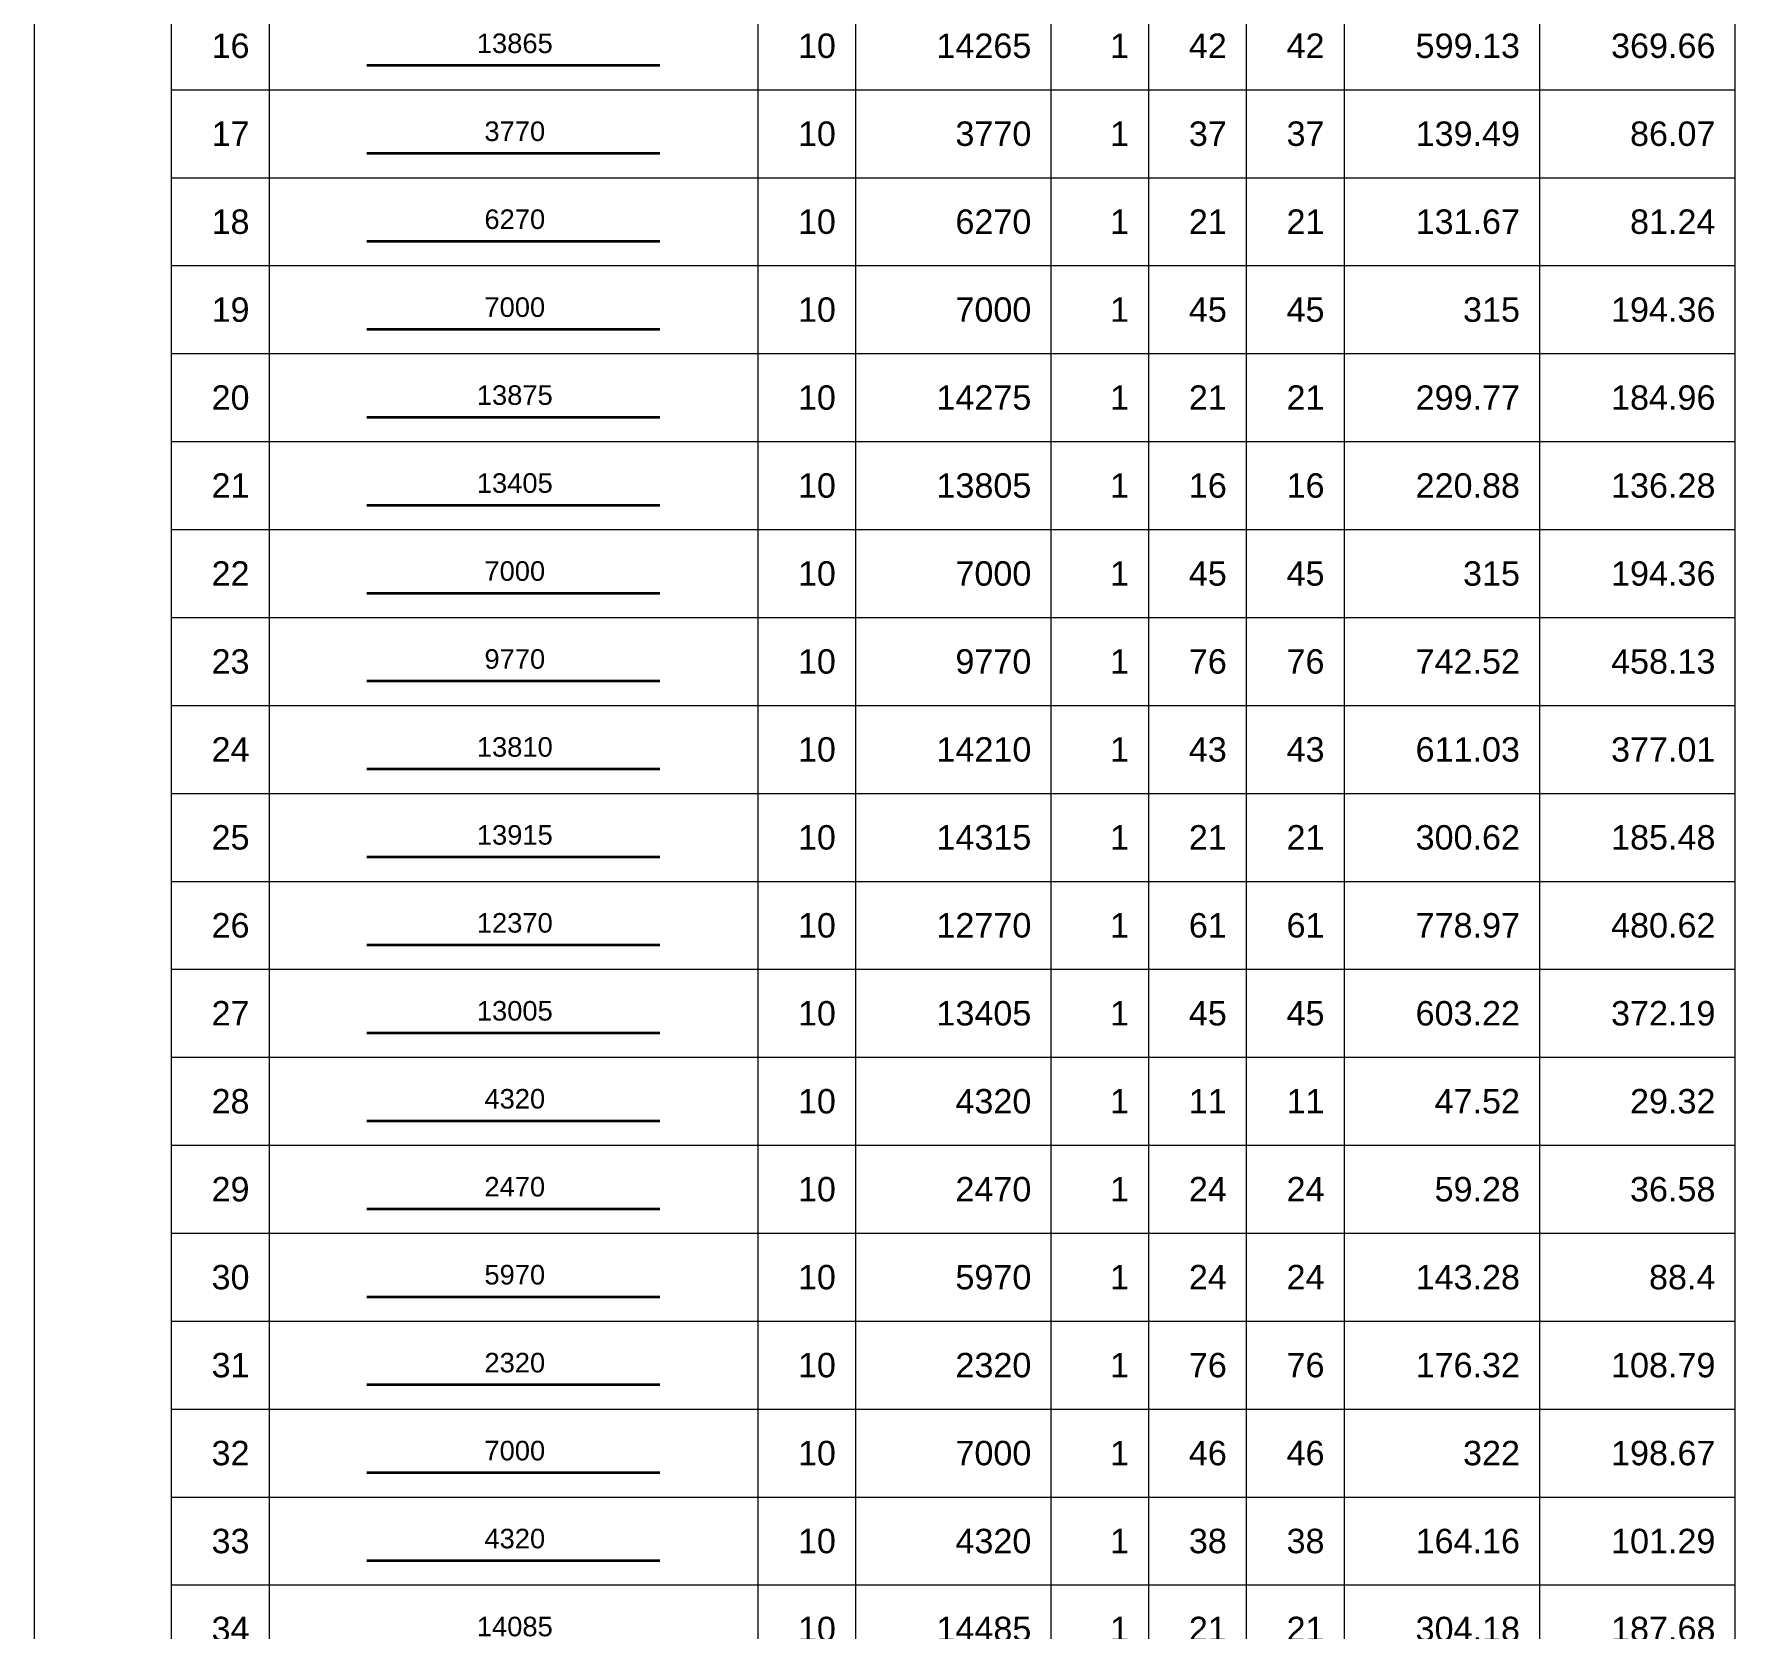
# Model space of a CAD drawing. Header units: millimetres. Extents: x -179076 to 505271, y -44005 to 99253.
# Drawn here: x -26283 to -8878, y 66245 to 82565 of the extents above; entities that cross this region are included whole.
import ezdxf
from ezdxf.enums import TextEntityAlignment as Align

# ---------------------------------------------------------------- set-up
doc = ezdxf.new("R2010")
doc.units = ezdxf.units.MM
for name, color, linetype, lineweight in [('NDC_S_REBAR', 4, 'Continuous', 35), ('NDC_S_VN TEXT', 7, 'Continuous', 20), ('NDC_Table', 3, 'Continuous', 20)]:
    doc.layers.add(name, color=color, linetype=linetype, lineweight=lineweight)
doc.styles.add('ARIAL', font='arial.ttf', dxfattribs={"width": 0.8})

# ---------------------------------------------------------------- blocks, each defined once
blk = doc.blocks.new('dang01')
at = {"layer": 'NDC_S_REBAR'}
blk.add_line((3405, -650), (6405, -650), dxfattribs=at)
at = {"layer": 'NDC_Table'}
for p, q in [((0, 0), (0, -900)), ((1405, 0), (1405, -900)), ((2405, 0), (2405, -900)), ((7405, 0), (7405, -900)), ((8405, 0), (8405, -900)), ((10405, 0), (10405, -900)), ((11405, 0), (11405, -900)), ((12405, 0), (12405, -900)), ((13405, 0), (13405, -900)), ((15405, 0), (15405, -900)), ((17405, 0), (17405, -900)), ((1405, -900), (17405, -900))]:
    blk.add_line(p, q, dxfattribs=at)
at = {"layer": 'NDC_S_VN TEXT', "style": 'ARIAL'}
for p in [(2205, -450), (8205, -450), (10205, -450), (11205, -450), (12205, -450), (13205, -450), (15205, -450), (17205, -450)]:
    blk.add_attdef('D03', text='', height=250, dxfattribs=at).set_placement(p, align=Align.MIDDLE_RIGHT)
blk.add_attdef('00000000', text='', height=200, dxfattribs=at).set_placement((4920, -425), align=Align.MIDDLE_CENTER)

msp = doc.modelspace()

# ---------------------------------------------------------------- block references
at = {"layer": 'NDC_Table'}
ref = msp.add_blockref('dang01', (-26283.5, 82895.5), dxfattribs=at)
ref.add_attrib('D03', '16', dxfattribs={"layer": 'NDC_S_VN TEXT', "height": 250, "style": 'ARIAL'}).set_placement((-24078.2, 82445.5), align=Align.MIDDLE_RIGHT)
ref.add_attrib('00000000', '13865', dxfattribs={"layer": 'NDC_S_VN TEXT', "height": 200, "style": 'ARIAL'}).set_placement((-21363.9, 82470.7), align=Align.MIDDLE_CENTER)
ref.add_attrib('D03', '10', dxfattribs={"layer": 'NDC_S_VN TEXT', "height": 250, "style": 'ARIAL'}).set_placement((-18078.2, 82445.5), align=Align.MIDDLE_RIGHT)
ref.add_attrib('D03', '14265', dxfattribs={"layer": 'NDC_S_VN TEXT', "height": 250, "style": 'ARIAL'}).set_placement((-16078.2, 82445.5), align=Align.MIDDLE_RIGHT)
ref.add_attrib('D03', '1', dxfattribs={"layer": 'NDC_S_VN TEXT', "height": 250, "style": 'ARIAL'}).set_placement((-15078.2, 82445.5), align=Align.MIDDLE_RIGHT)
ref.add_attrib('D03', '42', dxfattribs={"layer": 'NDC_S_VN TEXT', "height": 250, "style": 'ARIAL'}).set_placement((-14078.2, 82445.5), align=Align.MIDDLE_RIGHT)
ref.add_attrib('D03', '42', dxfattribs={"layer": 'NDC_S_VN TEXT', "height": 250, "style": 'ARIAL'}).set_placement((-13078.2, 82445.8), align=Align.MIDDLE_RIGHT)
ref.add_attrib('D03', '599.13', dxfattribs={"layer": 'NDC_S_VN TEXT', "height": 250, "style": 'ARIAL'}).set_placement((-11078.2, 82445.5), align=Align.MIDDLE_RIGHT)
ref.add_attrib('D03', '369.66', dxfattribs={"layer": 'NDC_S_VN TEXT', "height": 250, "style": 'ARIAL'}).set_placement((-9078.2, 82445.5), align=Align.MIDDLE_RIGHT)
ref = msp.add_blockref('dang01', (-26283.5, 81995.5), dxfattribs=at)
ref.add_attrib('D03', '17', dxfattribs={"layer": 'NDC_S_VN TEXT', "height": 250, "style": 'ARIAL'}).set_placement((-24078.2, 81545.5), align=Align.MIDDLE_RIGHT)
ref.add_attrib('00000000', '3770', dxfattribs={"layer": 'NDC_S_VN TEXT', "height": 200, "style": 'ARIAL'}).set_placement((-21363.9, 81570.7), align=Align.MIDDLE_CENTER)
ref.add_attrib('D03', '10', dxfattribs={"layer": 'NDC_S_VN TEXT', "height": 250, "style": 'ARIAL'}).set_placement((-18078.2, 81545.5), align=Align.MIDDLE_RIGHT)
ref.add_attrib('D03', '3770', dxfattribs={"layer": 'NDC_S_VN TEXT', "height": 250, "style": 'ARIAL'}).set_placement((-16078.2, 81545.5), align=Align.MIDDLE_RIGHT)
ref.add_attrib('D03', '1', dxfattribs={"layer": 'NDC_S_VN TEXT', "height": 250, "style": 'ARIAL'}).set_placement((-15078.2, 81545.5), align=Align.MIDDLE_RIGHT)
ref.add_attrib('D03', '37', dxfattribs={"layer": 'NDC_S_VN TEXT', "height": 250, "style": 'ARIAL'}).set_placement((-14078.2, 81545.5), align=Align.MIDDLE_RIGHT)
ref.add_attrib('D03', '37', dxfattribs={"layer": 'NDC_S_VN TEXT', "height": 250, "style": 'ARIAL'}).set_placement((-13078.2, 81545.8), align=Align.MIDDLE_RIGHT)
ref.add_attrib('D03', '139.49', dxfattribs={"layer": 'NDC_S_VN TEXT', "height": 250, "style": 'ARIAL'}).set_placement((-11078.2, 81545.5), align=Align.MIDDLE_RIGHT)
ref.add_attrib('D03', '86.07', dxfattribs={"layer": 'NDC_S_VN TEXT', "height": 250, "style": 'ARIAL'}).set_placement((-9078.2, 81545.5), align=Align.MIDDLE_RIGHT)
ref = msp.add_blockref('dang01', (-26283.5, 81095.5), dxfattribs=at)
ref.add_attrib('D03', '18', dxfattribs={"layer": 'NDC_S_VN TEXT', "height": 250, "style": 'ARIAL'}).set_placement((-24078.2, 80645.5), align=Align.MIDDLE_RIGHT)
ref.add_attrib('00000000', '6270', dxfattribs={"layer": 'NDC_S_VN TEXT', "height": 200, "style": 'ARIAL'}).set_placement((-21363.9, 80670.7), align=Align.MIDDLE_CENTER)
ref.add_attrib('D03', '10', dxfattribs={"layer": 'NDC_S_VN TEXT', "height": 250, "style": 'ARIAL'}).set_placement((-18078.2, 80645.5), align=Align.MIDDLE_RIGHT)
ref.add_attrib('D03', '6270', dxfattribs={"layer": 'NDC_S_VN TEXT', "height": 250, "style": 'ARIAL'}).set_placement((-16078.2, 80645.5), align=Align.MIDDLE_RIGHT)
ref.add_attrib('D03', '1', dxfattribs={"layer": 'NDC_S_VN TEXT', "height": 250, "style": 'ARIAL'}).set_placement((-15078.2, 80645.5), align=Align.MIDDLE_RIGHT)
ref.add_attrib('D03', '21', dxfattribs={"layer": 'NDC_S_VN TEXT', "height": 250, "style": 'ARIAL'}).set_placement((-14078.2, 80645.5), align=Align.MIDDLE_RIGHT)
ref.add_attrib('D03', '21', dxfattribs={"layer": 'NDC_S_VN TEXT', "height": 250, "style": 'ARIAL'}).set_placement((-13078.2, 80645.8), align=Align.MIDDLE_RIGHT)
ref.add_attrib('D03', '131.67', dxfattribs={"layer": 'NDC_S_VN TEXT', "height": 250, "style": 'ARIAL'}).set_placement((-11078.2, 80645.5), align=Align.MIDDLE_RIGHT)
ref.add_attrib('D03', '81.24', dxfattribs={"layer": 'NDC_S_VN TEXT', "height": 250, "style": 'ARIAL'}).set_placement((-9078.2, 80645.5), align=Align.MIDDLE_RIGHT)
ref = msp.add_blockref('dang01', (-26283.5, 80195.5), dxfattribs=at)
ref.add_attrib('D03', '19', dxfattribs={"layer": 'NDC_S_VN TEXT', "height": 250, "style": 'ARIAL'}).set_placement((-24078.2, 79745.5), align=Align.MIDDLE_RIGHT)
ref.add_attrib('00000000', '7000', dxfattribs={"layer": 'NDC_S_VN TEXT', "height": 200, "style": 'ARIAL'}).set_placement((-21363.9, 79770.7), align=Align.MIDDLE_CENTER)
ref.add_attrib('D03', '10', dxfattribs={"layer": 'NDC_S_VN TEXT', "height": 250, "style": 'ARIAL'}).set_placement((-18078.2, 79745.5), align=Align.MIDDLE_RIGHT)
ref.add_attrib('D03', '7000', dxfattribs={"layer": 'NDC_S_VN TEXT', "height": 250, "style": 'ARIAL'}).set_placement((-16078.2, 79745.5), align=Align.MIDDLE_RIGHT)
ref.add_attrib('D03', '1', dxfattribs={"layer": 'NDC_S_VN TEXT', "height": 250, "style": 'ARIAL'}).set_placement((-15078.2, 79745.5), align=Align.MIDDLE_RIGHT)
ref.add_attrib('D03', '45', dxfattribs={"layer": 'NDC_S_VN TEXT', "height": 250, "style": 'ARIAL'}).set_placement((-14078.2, 79745.5), align=Align.MIDDLE_RIGHT)
ref.add_attrib('D03', '45', dxfattribs={"layer": 'NDC_S_VN TEXT', "height": 250, "style": 'ARIAL'}).set_placement((-13078.2, 79745.8), align=Align.MIDDLE_RIGHT)
ref.add_attrib('D03', '315', dxfattribs={"layer": 'NDC_S_VN TEXT', "height": 250, "style": 'ARIAL'}).set_placement((-11078.2, 79745.5), align=Align.MIDDLE_RIGHT)
ref.add_attrib('D03', '194.36', dxfattribs={"layer": 'NDC_S_VN TEXT', "height": 250, "style": 'ARIAL'}).set_placement((-9078.2, 79745.5), align=Align.MIDDLE_RIGHT)
ref = msp.add_blockref('dang01', (-26283.5, 79295.5), dxfattribs=at)
ref.add_attrib('D03', '20', dxfattribs={"layer": 'NDC_S_VN TEXT', "height": 250, "style": 'ARIAL'}).set_placement((-24078.2, 78845.5), align=Align.MIDDLE_RIGHT)
ref.add_attrib('00000000', '13875', dxfattribs={"layer": 'NDC_S_VN TEXT', "height": 200, "style": 'ARIAL'}).set_placement((-21363.9, 78870.7), align=Align.MIDDLE_CENTER)
ref.add_attrib('D03', '10', dxfattribs={"layer": 'NDC_S_VN TEXT', "height": 250, "style": 'ARIAL'}).set_placement((-18078.2, 78845.5), align=Align.MIDDLE_RIGHT)
ref.add_attrib('D03', '14275', dxfattribs={"layer": 'NDC_S_VN TEXT', "height": 250, "style": 'ARIAL'}).set_placement((-16078.2, 78845.5), align=Align.MIDDLE_RIGHT)
ref.add_attrib('D03', '1', dxfattribs={"layer": 'NDC_S_VN TEXT', "height": 250, "style": 'ARIAL'}).set_placement((-15078.2, 78845.5), align=Align.MIDDLE_RIGHT)
ref.add_attrib('D03', '21', dxfattribs={"layer": 'NDC_S_VN TEXT', "height": 250, "style": 'ARIAL'}).set_placement((-14078.2, 78845.5), align=Align.MIDDLE_RIGHT)
ref.add_attrib('D03', '21', dxfattribs={"layer": 'NDC_S_VN TEXT', "height": 250, "style": 'ARIAL'}).set_placement((-13078.2, 78845.8), align=Align.MIDDLE_RIGHT)
ref.add_attrib('D03', '299.77', dxfattribs={"layer": 'NDC_S_VN TEXT', "height": 250, "style": 'ARIAL'}).set_placement((-11078.2, 78845.5), align=Align.MIDDLE_RIGHT)
ref.add_attrib('D03', '184.96', dxfattribs={"layer": 'NDC_S_VN TEXT', "height": 250, "style": 'ARIAL'}).set_placement((-9078.2, 78845.5), align=Align.MIDDLE_RIGHT)
ref = msp.add_blockref('dang01', (-26283.5, 78395.5), dxfattribs=at)
ref.add_attrib('D03', '21', dxfattribs={"layer": 'NDC_S_VN TEXT', "height": 250, "style": 'ARIAL'}).set_placement((-24078.2, 77945.5), align=Align.MIDDLE_RIGHT)
ref.add_attrib('00000000', '13405', dxfattribs={"layer": 'NDC_S_VN TEXT', "height": 200, "style": 'ARIAL'}).set_placement((-21363.9, 77970.7), align=Align.MIDDLE_CENTER)
ref.add_attrib('D03', '10', dxfattribs={"layer": 'NDC_S_VN TEXT', "height": 250, "style": 'ARIAL'}).set_placement((-18078.2, 77945.5), align=Align.MIDDLE_RIGHT)
ref.add_attrib('D03', '13805', dxfattribs={"layer": 'NDC_S_VN TEXT', "height": 250, "style": 'ARIAL'}).set_placement((-16078.2, 77945.5), align=Align.MIDDLE_RIGHT)
ref.add_attrib('D03', '1', dxfattribs={"layer": 'NDC_S_VN TEXT', "height": 250, "style": 'ARIAL'}).set_placement((-15078.2, 77945.5), align=Align.MIDDLE_RIGHT)
ref.add_attrib('D03', '16', dxfattribs={"layer": 'NDC_S_VN TEXT', "height": 250, "style": 'ARIAL'}).set_placement((-14078.2, 77945.5), align=Align.MIDDLE_RIGHT)
ref.add_attrib('D03', '16', dxfattribs={"layer": 'NDC_S_VN TEXT', "height": 250, "style": 'ARIAL'}).set_placement((-13078.2, 77945.8), align=Align.MIDDLE_RIGHT)
ref.add_attrib('D03', '220.88', dxfattribs={"layer": 'NDC_S_VN TEXT', "height": 250, "style": 'ARIAL'}).set_placement((-11078.2, 77945.5), align=Align.MIDDLE_RIGHT)
ref.add_attrib('D03', '136.28', dxfattribs={"layer": 'NDC_S_VN TEXT', "height": 250, "style": 'ARIAL'}).set_placement((-9078.2, 77945.5), align=Align.MIDDLE_RIGHT)
ref = msp.add_blockref('dang01', (-26283.5, 77495.5), dxfattribs=at)
ref.add_attrib('D03', '22', dxfattribs={"layer": 'NDC_S_VN TEXT', "height": 250, "style": 'ARIAL'}).set_placement((-24078.2, 77045.5), align=Align.MIDDLE_RIGHT)
ref.add_attrib('00000000', '7000', dxfattribs={"layer": 'NDC_S_VN TEXT', "height": 200, "style": 'ARIAL'}).set_placement((-21363.9, 77070.7), align=Align.MIDDLE_CENTER)
ref.add_attrib('D03', '10', dxfattribs={"layer": 'NDC_S_VN TEXT', "height": 250, "style": 'ARIAL'}).set_placement((-18078.2, 77045.5), align=Align.MIDDLE_RIGHT)
ref.add_attrib('D03', '7000', dxfattribs={"layer": 'NDC_S_VN TEXT', "height": 250, "style": 'ARIAL'}).set_placement((-16078.2, 77045.5), align=Align.MIDDLE_RIGHT)
ref.add_attrib('D03', '1', dxfattribs={"layer": 'NDC_S_VN TEXT', "height": 250, "style": 'ARIAL'}).set_placement((-15078.2, 77045.5), align=Align.MIDDLE_RIGHT)
ref.add_attrib('D03', '45', dxfattribs={"layer": 'NDC_S_VN TEXT', "height": 250, "style": 'ARIAL'}).set_placement((-14078.2, 77045.5), align=Align.MIDDLE_RIGHT)
ref.add_attrib('D03', '45', dxfattribs={"layer": 'NDC_S_VN TEXT', "height": 250, "style": 'ARIAL'}).set_placement((-13078.2, 77045.8), align=Align.MIDDLE_RIGHT)
ref.add_attrib('D03', '315', dxfattribs={"layer": 'NDC_S_VN TEXT', "height": 250, "style": 'ARIAL'}).set_placement((-11078.2, 77045.5), align=Align.MIDDLE_RIGHT)
ref.add_attrib('D03', '194.36', dxfattribs={"layer": 'NDC_S_VN TEXT', "height": 250, "style": 'ARIAL'}).set_placement((-9078.2, 77045.5), align=Align.MIDDLE_RIGHT)
ref = msp.add_blockref('dang01', (-26283.5, 76595.5), dxfattribs=at)
ref.add_attrib('D03', '23', dxfattribs={"layer": 'NDC_S_VN TEXT', "height": 250, "style": 'ARIAL'}).set_placement((-24078.2, 76145.5), align=Align.MIDDLE_RIGHT)
ref.add_attrib('00000000', '9770', dxfattribs={"layer": 'NDC_S_VN TEXT', "height": 200, "style": 'ARIAL'}).set_placement((-21363.9, 76170.7), align=Align.MIDDLE_CENTER)
ref.add_attrib('D03', '10', dxfattribs={"layer": 'NDC_S_VN TEXT', "height": 250, "style": 'ARIAL'}).set_placement((-18078.2, 76145.5), align=Align.MIDDLE_RIGHT)
ref.add_attrib('D03', '9770', dxfattribs={"layer": 'NDC_S_VN TEXT', "height": 250, "style": 'ARIAL'}).set_placement((-16078.2, 76145.5), align=Align.MIDDLE_RIGHT)
ref.add_attrib('D03', '1', dxfattribs={"layer": 'NDC_S_VN TEXT', "height": 250, "style": 'ARIAL'}).set_placement((-15078.2, 76145.5), align=Align.MIDDLE_RIGHT)
ref.add_attrib('D03', '76', dxfattribs={"layer": 'NDC_S_VN TEXT', "height": 250, "style": 'ARIAL'}).set_placement((-14078.2, 76145.5), align=Align.MIDDLE_RIGHT)
ref.add_attrib('D03', '76', dxfattribs={"layer": 'NDC_S_VN TEXT', "height": 250, "style": 'ARIAL'}).set_placement((-13078.2, 76145.8), align=Align.MIDDLE_RIGHT)
ref.add_attrib('D03', '742.52', dxfattribs={"layer": 'NDC_S_VN TEXT', "height": 250, "style": 'ARIAL'}).set_placement((-11078.2, 76145.5), align=Align.MIDDLE_RIGHT)
ref.add_attrib('D03', '458.13', dxfattribs={"layer": 'NDC_S_VN TEXT', "height": 250, "style": 'ARIAL'}).set_placement((-9078.2, 76145.5), align=Align.MIDDLE_RIGHT)
ref = msp.add_blockref('dang01', (-26283.5, 75695.5), dxfattribs=at)
ref.add_attrib('D03', '24', dxfattribs={"layer": 'NDC_S_VN TEXT', "height": 250, "style": 'ARIAL'}).set_placement((-24078.2, 75245.5), align=Align.MIDDLE_RIGHT)
ref.add_attrib('00000000', '13810', dxfattribs={"layer": 'NDC_S_VN TEXT', "height": 200, "style": 'ARIAL'}).set_placement((-21363.9, 75270.7), align=Align.MIDDLE_CENTER)
ref.add_attrib('D03', '10', dxfattribs={"layer": 'NDC_S_VN TEXT', "height": 250, "style": 'ARIAL'}).set_placement((-18078.2, 75245.5), align=Align.MIDDLE_RIGHT)
ref.add_attrib('D03', '14210', dxfattribs={"layer": 'NDC_S_VN TEXT', "height": 250, "style": 'ARIAL'}).set_placement((-16078.2, 75245.5), align=Align.MIDDLE_RIGHT)
ref.add_attrib('D03', '1', dxfattribs={"layer": 'NDC_S_VN TEXT', "height": 250, "style": 'ARIAL'}).set_placement((-15078.2, 75245.5), align=Align.MIDDLE_RIGHT)
ref.add_attrib('D03', '43', dxfattribs={"layer": 'NDC_S_VN TEXT', "height": 250, "style": 'ARIAL'}).set_placement((-14078.2, 75245.5), align=Align.MIDDLE_RIGHT)
ref.add_attrib('D03', '43', dxfattribs={"layer": 'NDC_S_VN TEXT', "height": 250, "style": 'ARIAL'}).set_placement((-13078.2, 75245.8), align=Align.MIDDLE_RIGHT)
ref.add_attrib('D03', '611.03', dxfattribs={"layer": 'NDC_S_VN TEXT', "height": 250, "style": 'ARIAL'}).set_placement((-11078.2, 75245.5), align=Align.MIDDLE_RIGHT)
ref.add_attrib('D03', '377.01', dxfattribs={"layer": 'NDC_S_VN TEXT', "height": 250, "style": 'ARIAL'}).set_placement((-9078.2, 75245.5), align=Align.MIDDLE_RIGHT)
ref = msp.add_blockref('dang01', (-26283.5, 74795.5), dxfattribs=at)
ref.add_attrib('D03', '25', dxfattribs={"layer": 'NDC_S_VN TEXT', "height": 250, "style": 'ARIAL'}).set_placement((-24078.2, 74345.5), align=Align.MIDDLE_RIGHT)
ref.add_attrib('00000000', '13915', dxfattribs={"layer": 'NDC_S_VN TEXT', "height": 200, "style": 'ARIAL'}).set_placement((-21363.9, 74370.7), align=Align.MIDDLE_CENTER)
ref.add_attrib('D03', '10', dxfattribs={"layer": 'NDC_S_VN TEXT', "height": 250, "style": 'ARIAL'}).set_placement((-18078.2, 74345.5), align=Align.MIDDLE_RIGHT)
ref.add_attrib('D03', '14315', dxfattribs={"layer": 'NDC_S_VN TEXT', "height": 250, "style": 'ARIAL'}).set_placement((-16078.2, 74345.5), align=Align.MIDDLE_RIGHT)
ref.add_attrib('D03', '1', dxfattribs={"layer": 'NDC_S_VN TEXT', "height": 250, "style": 'ARIAL'}).set_placement((-15078.2, 74345.5), align=Align.MIDDLE_RIGHT)
ref.add_attrib('D03', '21', dxfattribs={"layer": 'NDC_S_VN TEXT', "height": 250, "style": 'ARIAL'}).set_placement((-14078.2, 74345.5), align=Align.MIDDLE_RIGHT)
ref.add_attrib('D03', '21', dxfattribs={"layer": 'NDC_S_VN TEXT', "height": 250, "style": 'ARIAL'}).set_placement((-13078.2, 74345.8), align=Align.MIDDLE_RIGHT)
ref.add_attrib('D03', '300.62', dxfattribs={"layer": 'NDC_S_VN TEXT', "height": 250, "style": 'ARIAL'}).set_placement((-11078.2, 74345.5), align=Align.MIDDLE_RIGHT)
ref.add_attrib('D03', '185.48', dxfattribs={"layer": 'NDC_S_VN TEXT', "height": 250, "style": 'ARIAL'}).set_placement((-9078.2, 74345.5), align=Align.MIDDLE_RIGHT)
ref = msp.add_blockref('dang01', (-26283.5, 73895.5), dxfattribs=at)
ref.add_attrib('D03', '26', dxfattribs={"layer": 'NDC_S_VN TEXT', "height": 250, "style": 'ARIAL'}).set_placement((-24078.2, 73445.5), align=Align.MIDDLE_RIGHT)
ref.add_attrib('00000000', '12370', dxfattribs={"layer": 'NDC_S_VN TEXT', "height": 200, "style": 'ARIAL'}).set_placement((-21363.9, 73470.7), align=Align.MIDDLE_CENTER)
ref.add_attrib('D03', '10', dxfattribs={"layer": 'NDC_S_VN TEXT', "height": 250, "style": 'ARIAL'}).set_placement((-18078.2, 73445.5), align=Align.MIDDLE_RIGHT)
ref.add_attrib('D03', '12770', dxfattribs={"layer": 'NDC_S_VN TEXT', "height": 250, "style": 'ARIAL'}).set_placement((-16078.2, 73445.5), align=Align.MIDDLE_RIGHT)
ref.add_attrib('D03', '1', dxfattribs={"layer": 'NDC_S_VN TEXT', "height": 250, "style": 'ARIAL'}).set_placement((-15078.2, 73445.5), align=Align.MIDDLE_RIGHT)
ref.add_attrib('D03', '61', dxfattribs={"layer": 'NDC_S_VN TEXT', "height": 250, "style": 'ARIAL'}).set_placement((-14078.2, 73445.5), align=Align.MIDDLE_RIGHT)
ref.add_attrib('D03', '61', dxfattribs={"layer": 'NDC_S_VN TEXT', "height": 250, "style": 'ARIAL'}).set_placement((-13078.2, 73445.8), align=Align.MIDDLE_RIGHT)
ref.add_attrib('D03', '778.97', dxfattribs={"layer": 'NDC_S_VN TEXT', "height": 250, "style": 'ARIAL'}).set_placement((-11078.2, 73445.5), align=Align.MIDDLE_RIGHT)
ref.add_attrib('D03', '480.62', dxfattribs={"layer": 'NDC_S_VN TEXT', "height": 250, "style": 'ARIAL'}).set_placement((-9078.2, 73445.5), align=Align.MIDDLE_RIGHT)
ref = msp.add_blockref('dang01', (-26283.5, 72995.5), dxfattribs=at)
ref.add_attrib('D03', '27', dxfattribs={"layer": 'NDC_S_VN TEXT', "height": 250, "style": 'ARIAL'}).set_placement((-24078.2, 72545.5), align=Align.MIDDLE_RIGHT)
ref.add_attrib('00000000', '13005', dxfattribs={"layer": 'NDC_S_VN TEXT', "height": 200, "style": 'ARIAL'}).set_placement((-21363.9, 72570.7), align=Align.MIDDLE_CENTER)
ref.add_attrib('D03', '10', dxfattribs={"layer": 'NDC_S_VN TEXT', "height": 250, "style": 'ARIAL'}).set_placement((-18078.2, 72545.5), align=Align.MIDDLE_RIGHT)
ref.add_attrib('D03', '13405', dxfattribs={"layer": 'NDC_S_VN TEXT', "height": 250, "style": 'ARIAL'}).set_placement((-16078.2, 72545.5), align=Align.MIDDLE_RIGHT)
ref.add_attrib('D03', '1', dxfattribs={"layer": 'NDC_S_VN TEXT', "height": 250, "style": 'ARIAL'}).set_placement((-15078.2, 72545.5), align=Align.MIDDLE_RIGHT)
ref.add_attrib('D03', '45', dxfattribs={"layer": 'NDC_S_VN TEXT', "height": 250, "style": 'ARIAL'}).set_placement((-14078.2, 72545.5), align=Align.MIDDLE_RIGHT)
ref.add_attrib('D03', '45', dxfattribs={"layer": 'NDC_S_VN TEXT', "height": 250, "style": 'ARIAL'}).set_placement((-13078.2, 72545.8), align=Align.MIDDLE_RIGHT)
ref.add_attrib('D03', '603.22', dxfattribs={"layer": 'NDC_S_VN TEXT', "height": 250, "style": 'ARIAL'}).set_placement((-11078.2, 72545.5), align=Align.MIDDLE_RIGHT)
ref.add_attrib('D03', '372.19', dxfattribs={"layer": 'NDC_S_VN TEXT', "height": 250, "style": 'ARIAL'}).set_placement((-9078.2, 72545.5), align=Align.MIDDLE_RIGHT)
ref = msp.add_blockref('dang01', (-26283.5, 72095.5), dxfattribs=at)
ref.add_attrib('D03', '28', dxfattribs={"layer": 'NDC_S_VN TEXT', "height": 250, "style": 'ARIAL'}).set_placement((-24078.2, 71645.5), align=Align.MIDDLE_RIGHT)
ref.add_attrib('00000000', '4320', dxfattribs={"layer": 'NDC_S_VN TEXT', "height": 200, "style": 'ARIAL'}).set_placement((-21363.9, 71670.7), align=Align.MIDDLE_CENTER)
ref.add_attrib('D03', '10', dxfattribs={"layer": 'NDC_S_VN TEXT', "height": 250, "style": 'ARIAL'}).set_placement((-18078.2, 71645.5), align=Align.MIDDLE_RIGHT)
ref.add_attrib('D03', '4320', dxfattribs={"layer": 'NDC_S_VN TEXT', "height": 250, "style": 'ARIAL'}).set_placement((-16078.2, 71645.5), align=Align.MIDDLE_RIGHT)
ref.add_attrib('D03', '1', dxfattribs={"layer": 'NDC_S_VN TEXT', "height": 250, "style": 'ARIAL'}).set_placement((-15078.2, 71645.5), align=Align.MIDDLE_RIGHT)
ref.add_attrib('D03', '11', dxfattribs={"layer": 'NDC_S_VN TEXT', "height": 250, "style": 'ARIAL'}).set_placement((-14078.2, 71645.5), align=Align.MIDDLE_RIGHT)
ref.add_attrib('D03', '11', dxfattribs={"layer": 'NDC_S_VN TEXT', "height": 250, "style": 'ARIAL'}).set_placement((-13078.2, 71645.8), align=Align.MIDDLE_RIGHT)
ref.add_attrib('D03', '47.52', dxfattribs={"layer": 'NDC_S_VN TEXT', "height": 250, "style": 'ARIAL'}).set_placement((-11078.2, 71645.5), align=Align.MIDDLE_RIGHT)
ref.add_attrib('D03', '29.32', dxfattribs={"layer": 'NDC_S_VN TEXT', "height": 250, "style": 'ARIAL'}).set_placement((-9078.2, 71645.5), align=Align.MIDDLE_RIGHT)
ref = msp.add_blockref('dang01', (-26283.5, 71195.5), dxfattribs=at)
ref.add_attrib('D03', '29', dxfattribs={"layer": 'NDC_S_VN TEXT', "height": 250, "style": 'ARIAL'}).set_placement((-24078.2, 70745.5), align=Align.MIDDLE_RIGHT)
ref.add_attrib('00000000', '2470', dxfattribs={"layer": 'NDC_S_VN TEXT', "height": 200, "style": 'ARIAL'}).set_placement((-21363.9, 70770.7), align=Align.MIDDLE_CENTER)
ref.add_attrib('D03', '10', dxfattribs={"layer": 'NDC_S_VN TEXT', "height": 250, "style": 'ARIAL'}).set_placement((-18078.2, 70745.5), align=Align.MIDDLE_RIGHT)
ref.add_attrib('D03', '2470', dxfattribs={"layer": 'NDC_S_VN TEXT', "height": 250, "style": 'ARIAL'}).set_placement((-16078.2, 70745.5), align=Align.MIDDLE_RIGHT)
ref.add_attrib('D03', '1', dxfattribs={"layer": 'NDC_S_VN TEXT', "height": 250, "style": 'ARIAL'}).set_placement((-15078.2, 70745.5), align=Align.MIDDLE_RIGHT)
ref.add_attrib('D03', '24', dxfattribs={"layer": 'NDC_S_VN TEXT', "height": 250, "style": 'ARIAL'}).set_placement((-14078.2, 70745.5), align=Align.MIDDLE_RIGHT)
ref.add_attrib('D03', '24', dxfattribs={"layer": 'NDC_S_VN TEXT', "height": 250, "style": 'ARIAL'}).set_placement((-13078.2, 70745.8), align=Align.MIDDLE_RIGHT)
ref.add_attrib('D03', '59.28', dxfattribs={"layer": 'NDC_S_VN TEXT', "height": 250, "style": 'ARIAL'}).set_placement((-11078.2, 70745.5), align=Align.MIDDLE_RIGHT)
ref.add_attrib('D03', '36.58', dxfattribs={"layer": 'NDC_S_VN TEXT', "height": 250, "style": 'ARIAL'}).set_placement((-9078.2, 70745.5), align=Align.MIDDLE_RIGHT)
ref = msp.add_blockref('dang01', (-26283.5, 70295.5), dxfattribs=at)
ref.add_attrib('D03', '30', dxfattribs={"layer": 'NDC_S_VN TEXT', "height": 250, "style": 'ARIAL'}).set_placement((-24078.2, 69845.5), align=Align.MIDDLE_RIGHT)
ref.add_attrib('00000000', '5970', dxfattribs={"layer": 'NDC_S_VN TEXT', "height": 200, "style": 'ARIAL'}).set_placement((-21363.9, 69870.7), align=Align.MIDDLE_CENTER)
ref.add_attrib('D03', '10', dxfattribs={"layer": 'NDC_S_VN TEXT', "height": 250, "style": 'ARIAL'}).set_placement((-18078.2, 69845.5), align=Align.MIDDLE_RIGHT)
ref.add_attrib('D03', '5970', dxfattribs={"layer": 'NDC_S_VN TEXT', "height": 250, "style": 'ARIAL'}).set_placement((-16078.2, 69845.5), align=Align.MIDDLE_RIGHT)
ref.add_attrib('D03', '1', dxfattribs={"layer": 'NDC_S_VN TEXT', "height": 250, "style": 'ARIAL'}).set_placement((-15078.2, 69845.5), align=Align.MIDDLE_RIGHT)
ref.add_attrib('D03', '24', dxfattribs={"layer": 'NDC_S_VN TEXT', "height": 250, "style": 'ARIAL'}).set_placement((-14078.2, 69845.5), align=Align.MIDDLE_RIGHT)
ref.add_attrib('D03', '24', dxfattribs={"layer": 'NDC_S_VN TEXT', "height": 250, "style": 'ARIAL'}).set_placement((-13078.2, 69845.8), align=Align.MIDDLE_RIGHT)
ref.add_attrib('D03', '143.28', dxfattribs={"layer": 'NDC_S_VN TEXT', "height": 250, "style": 'ARIAL'}).set_placement((-11078.2, 69845.5), align=Align.MIDDLE_RIGHT)
ref.add_attrib('D03', '88.4', dxfattribs={"layer": 'NDC_S_VN TEXT', "height": 250, "style": 'ARIAL'}).set_placement((-9078.2, 69845.5), align=Align.MIDDLE_RIGHT)
ref = msp.add_blockref('dang01', (-26283.5, 69395.5), dxfattribs=at)
ref.add_attrib('D03', '31', dxfattribs={"layer": 'NDC_S_VN TEXT', "height": 250, "style": 'ARIAL'}).set_placement((-24078.2, 68945.5), align=Align.MIDDLE_RIGHT)
ref.add_attrib('00000000', '2320', dxfattribs={"layer": 'NDC_S_VN TEXT', "height": 200, "style": 'ARIAL'}).set_placement((-21363.9, 68970.7), align=Align.MIDDLE_CENTER)
ref.add_attrib('D03', '10', dxfattribs={"layer": 'NDC_S_VN TEXT', "height": 250, "style": 'ARIAL'}).set_placement((-18078.2, 68945.5), align=Align.MIDDLE_RIGHT)
ref.add_attrib('D03', '2320', dxfattribs={"layer": 'NDC_S_VN TEXT', "height": 250, "style": 'ARIAL'}).set_placement((-16078.2, 68945.5), align=Align.MIDDLE_RIGHT)
ref.add_attrib('D03', '1', dxfattribs={"layer": 'NDC_S_VN TEXT', "height": 250, "style": 'ARIAL'}).set_placement((-15078.2, 68945.5), align=Align.MIDDLE_RIGHT)
ref.add_attrib('D03', '76', dxfattribs={"layer": 'NDC_S_VN TEXT', "height": 250, "style": 'ARIAL'}).set_placement((-14078.2, 68945.5), align=Align.MIDDLE_RIGHT)
ref.add_attrib('D03', '76', dxfattribs={"layer": 'NDC_S_VN TEXT', "height": 250, "style": 'ARIAL'}).set_placement((-13078.2, 68945.8), align=Align.MIDDLE_RIGHT)
ref.add_attrib('D03', '176.32', dxfattribs={"layer": 'NDC_S_VN TEXT', "height": 250, "style": 'ARIAL'}).set_placement((-11078.2, 68945.5), align=Align.MIDDLE_RIGHT)
ref.add_attrib('D03', '108.79', dxfattribs={"layer": 'NDC_S_VN TEXT', "height": 250, "style": 'ARIAL'}).set_placement((-9078.2, 68945.5), align=Align.MIDDLE_RIGHT)
ref = msp.add_blockref('dang01', (-26283.5, 68495.5), dxfattribs=at)
ref.add_attrib('D03', '32', dxfattribs={"layer": 'NDC_S_VN TEXT', "height": 250, "style": 'ARIAL'}).set_placement((-24078.2, 68045.5), align=Align.MIDDLE_RIGHT)
ref.add_attrib('00000000', '7000', dxfattribs={"layer": 'NDC_S_VN TEXT', "height": 200, "style": 'ARIAL'}).set_placement((-21363.9, 68070.7), align=Align.MIDDLE_CENTER)
ref.add_attrib('D03', '10', dxfattribs={"layer": 'NDC_S_VN TEXT', "height": 250, "style": 'ARIAL'}).set_placement((-18078.2, 68045.5), align=Align.MIDDLE_RIGHT)
ref.add_attrib('D03', '7000', dxfattribs={"layer": 'NDC_S_VN TEXT', "height": 250, "style": 'ARIAL'}).set_placement((-16078.2, 68045.5), align=Align.MIDDLE_RIGHT)
ref.add_attrib('D03', '1', dxfattribs={"layer": 'NDC_S_VN TEXT', "height": 250, "style": 'ARIAL'}).set_placement((-15078.2, 68045.5), align=Align.MIDDLE_RIGHT)
ref.add_attrib('D03', '46', dxfattribs={"layer": 'NDC_S_VN TEXT', "height": 250, "style": 'ARIAL'}).set_placement((-14078.2, 68045.5), align=Align.MIDDLE_RIGHT)
ref.add_attrib('D03', '46', dxfattribs={"layer": 'NDC_S_VN TEXT', "height": 250, "style": 'ARIAL'}).set_placement((-13078.2, 68045.8), align=Align.MIDDLE_RIGHT)
ref.add_attrib('D03', '322', dxfattribs={"layer": 'NDC_S_VN TEXT', "height": 250, "style": 'ARIAL'}).set_placement((-11078.2, 68045.5), align=Align.MIDDLE_RIGHT)
ref.add_attrib('D03', '198.67', dxfattribs={"layer": 'NDC_S_VN TEXT', "height": 250, "style": 'ARIAL'}).set_placement((-9078.2, 68045.5), align=Align.MIDDLE_RIGHT)
ref = msp.add_blockref('dang01', (-26283.5, 67595.5), dxfattribs=at)
ref.add_attrib('D03', '33', dxfattribs={"layer": 'NDC_S_VN TEXT', "height": 250, "style": 'ARIAL'}).set_placement((-24078.2, 67145.5), align=Align.MIDDLE_RIGHT)
ref.add_attrib('00000000', '4320', dxfattribs={"layer": 'NDC_S_VN TEXT', "height": 200, "style": 'ARIAL'}).set_placement((-21363.9, 67170.7), align=Align.MIDDLE_CENTER)
ref.add_attrib('D03', '10', dxfattribs={"layer": 'NDC_S_VN TEXT', "height": 250, "style": 'ARIAL'}).set_placement((-18078.2, 67145.5), align=Align.MIDDLE_RIGHT)
ref.add_attrib('D03', '4320', dxfattribs={"layer": 'NDC_S_VN TEXT', "height": 250, "style": 'ARIAL'}).set_placement((-16078.2, 67145.5), align=Align.MIDDLE_RIGHT)
ref.add_attrib('D03', '1', dxfattribs={"layer": 'NDC_S_VN TEXT', "height": 250, "style": 'ARIAL'}).set_placement((-15078.2, 67145.5), align=Align.MIDDLE_RIGHT)
ref.add_attrib('D03', '38', dxfattribs={"layer": 'NDC_S_VN TEXT', "height": 250, "style": 'ARIAL'}).set_placement((-14078.2, 67145.5), align=Align.MIDDLE_RIGHT)
ref.add_attrib('D03', '38', dxfattribs={"layer": 'NDC_S_VN TEXT', "height": 250, "style": 'ARIAL'}).set_placement((-13078.2, 67145.8), align=Align.MIDDLE_RIGHT)
ref.add_attrib('D03', '164.16', dxfattribs={"layer": 'NDC_S_VN TEXT', "height": 250, "style": 'ARIAL'}).set_placement((-11078.2, 67145.5), align=Align.MIDDLE_RIGHT)
ref.add_attrib('D03', '101.29', dxfattribs={"layer": 'NDC_S_VN TEXT', "height": 250, "style": 'ARIAL'}).set_placement((-9078.2, 67145.5), align=Align.MIDDLE_RIGHT)
ref = msp.add_blockref('dang01', (-26283.5, 66695.5), dxfattribs=at)
ref.add_attrib('D03', '34', dxfattribs={"layer": 'NDC_S_VN TEXT', "height": 250, "style": 'ARIAL'}).set_placement((-24078.2, 66245.5), align=Align.MIDDLE_RIGHT)
ref.add_attrib('00000000', '14085', dxfattribs={"layer": 'NDC_S_VN TEXT', "height": 200, "style": 'ARIAL'}).set_placement((-21363.9, 66270.7), align=Align.MIDDLE_CENTER)
ref.add_attrib('D03', '10', dxfattribs={"layer": 'NDC_S_VN TEXT', "height": 250, "style": 'ARIAL'}).set_placement((-18078.2, 66245.5), align=Align.MIDDLE_RIGHT)
ref.add_attrib('D03', '14485', dxfattribs={"layer": 'NDC_S_VN TEXT', "height": 250, "style": 'ARIAL'}).set_placement((-16078.2, 66245.5), align=Align.MIDDLE_RIGHT)
ref.add_attrib('D03', '1', dxfattribs={"layer": 'NDC_S_VN TEXT', "height": 250, "style": 'ARIAL'}).set_placement((-15078.2, 66245.5), align=Align.MIDDLE_RIGHT)
ref.add_attrib('D03', '21', dxfattribs={"layer": 'NDC_S_VN TEXT', "height": 250, "style": 'ARIAL'}).set_placement((-14078.2, 66245.5), align=Align.MIDDLE_RIGHT)
ref.add_attrib('D03', '21', dxfattribs={"layer": 'NDC_S_VN TEXT', "height": 250, "style": 'ARIAL'}).set_placement((-13078.2, 66245.8), align=Align.MIDDLE_RIGHT)
ref.add_attrib('D03', '304.18', dxfattribs={"layer": 'NDC_S_VN TEXT', "height": 250, "style": 'ARIAL'}).set_placement((-11078.2, 66245.5), align=Align.MIDDLE_RIGHT)
ref.add_attrib('D03', '187.68', dxfattribs={"layer": 'NDC_S_VN TEXT', "height": 250, "style": 'ARIAL'}).set_placement((-9078.2, 66245.5), align=Align.MIDDLE_RIGHT)

doc.saveas('drawing.dxf')
